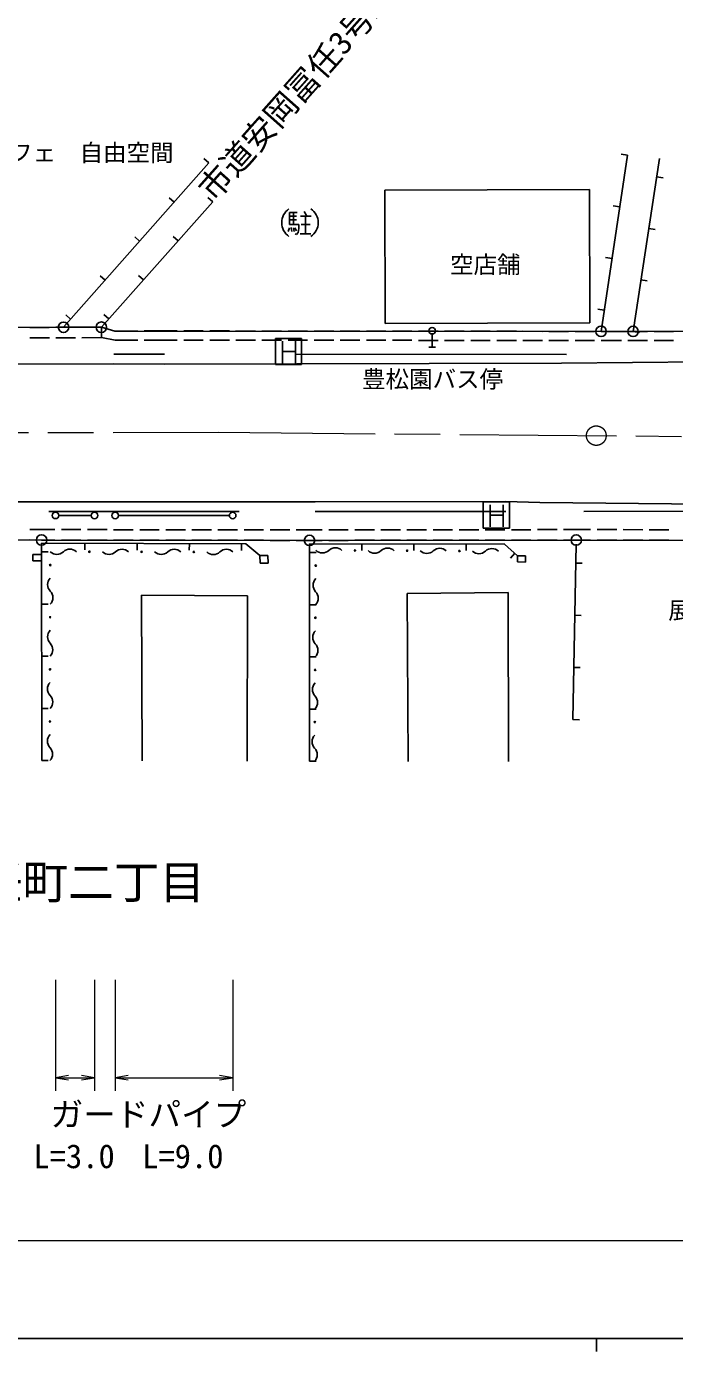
# Model space of a CAD drawing. Units: millimetres, scale not verified. Extents: x 40000 to 680000, y 20000 to 380000.
# Drawn here: x 124311 to 173982, y 204000 to 305617 of the extents above; entities that cross this region are included whole.
import ezdxf
from ezdxf.enums import TextEntityAlignment as Align

# ---------------------------------------------------------------- set-up
doc = ezdxf.new("R2010")
doc.units = ezdxf.units.MM
doc.header["$LTSCALE"] = 1000
doc.linetypes.add('CHAIN', pattern=[18.5, 12, -1.5, 3.5, -1.5])
for name, color, linetype, lineweight in [('M-BGD', 7, 'Continuous', 25), ('M-BMK', 2, 'CHAIN', 13), ('M-BMK-ROW', 30, 'Continuous', 25), ('M-STR-HTXT', 7, 'Continuous', 13), ('M-STR-STRC', 7, 'Continuous', 25), ('M-TTL-BAND', 7, 'Continuous', 25)]:
    doc.layers.add(name, color=color, linetype=linetype, lineweight=lineweight)
doc.layers.add('M-BMK-HTXT', color=7, linetype='Continuous')
doc.styles.add('ＭＳ ゴシック', font='')
doc.styles.get('ＭＳ ゴシック').set_extended_font_data('MS Gothic')

# ---------------------------------------------------------------- blocks, each defined once
blk = doc.blocks.new('open_arrow')
at = {"color": 0, "linetype": 'Continuous', "lineweight": -2}
blk.add_lwpolyline([(7.5, 1.25), (0, 0), (7.5, -1.25)], dxfattribs=at)

msp = doc.modelspace()

# ---------------------------------------------------------------- linework, layer by layer
at = {"layer": 'M-BGD'}
for p, q in [((170379, 295739), (168353, 282233)), ((170379, 295739), (169884, 295813)), ((138280, 295153), (127149, 282548)), ((138280, 295153), (137905, 295484)), ((170803, 282226), (172822, 295499)), ((172607, 294089), (173102, 294014)), ((151769, 293067), (167460, 293103)), ((151792, 282850), (151769, 293067)), ((167460, 293103), (167483, 282885)), ((138594, 292171), (130047, 282555)), ((135632, 292155), (135257, 292486)), ((138594, 292171), (138221, 292503)), ((169785, 291783), (169291, 291857)), ((144475, 290424), (144475, 291362)), ((144475, 291362), (145060, 291362)), ((144475, 291071), (145005, 291071)), ((144475, 290777), (145002, 290777)), ((144772, 291362), (144772, 290424)), ((145303, 291071), (146124, 291071)), ((145303, 291071), (146117, 291071)), ((145594, 291427), (145768, 291132)), ((145707, 291071), (145707, 289719)), ((144478, 290188), (144360, 289898)), ((145183, 290424), (144475, 290424)), ((144595, 290190), (144655, 289898)), ((144771, 290188), (144830, 289900)), ((144889, 290188), (145006, 289953)), ((144892, 289723), (145002, 289661)), ((145002, 289661), (145125, 289829)), ((145125, 289829), (145183, 290120)), ((145183, 290120), (145183, 290424)), ((145299, 289719), (146114, 289719)), ((145361, 290424), (146059, 290424)), ((172006, 290135), (172500, 290059)), ((132984, 289156), (132609, 289487)), ((135937, 289181), (135563, 289514)), ((169192, 287827), (168697, 287902)), ((130337, 286158), (129962, 286489)), ((133280, 286192), (132906, 286524)), ((171404, 286180), (171899, 286105)), ((130622, 283202), (130248, 283534)), ((168598, 283872), (168104, 283946)), ((124560, 282542), (126060, 282545)), ((126560, 282547), (128060, 282550)), ((127689, 283160), (127314, 283491)), ((128560, 282552), (130047, 282555)), ((130049, 281755), (130047, 282555)), ((130047, 282555), (131093, 282259)), ((167483, 282885), (151792, 282850)), ((124561, 281742), (126061, 281745)), ((126561, 281747), (128061, 281750)), ((128561, 281752), (130049, 281755)), ((130049, 281755), (131095, 281559)), ((131093, 282259), (132831, 282264)), ((131095, 281559), (132833, 281564)), ((133331, 282265), (135069, 282270)), ((133333, 281565), (135071, 281570)), ((135071, 282270), (135860, 282269)), ((135071, 281570), (135860, 281569)), ((136360, 282268), (137860, 282266)), ((136360, 281568), (137860, 281566)), ((138360, 282266), (139860, 282264)), ((138360, 281566), (139860, 281564)), ((140360, 282264), (141860, 282262)), ((140360, 281564), (141860, 281562)), ((142360, 282261), (143860, 282260)), ((142360, 281561), (143860, 281560)), ((144360, 282259), (145860, 282258)), ((144360, 281559), (145860, 281558)), ((146360, 282257), (147860, 282255)), ((146360, 281557), (147860, 281555)), ((148360, 282255), (149860, 282253)), ((148360, 281555), (149860, 281553)), ((150360, 282253), (151860, 282251)), ((150360, 281553), (151860, 281551)), ((152360, 282250), (153860, 282249)), ((152360, 281550), (153860, 281549)), ((154360, 282248), (155860, 282246)), ((154360, 281548), (155860, 281546)), ((155403, 281034), (155403, 282034)), ((156360, 282246), (157860, 282244)), ((156360, 281546), (157860, 281544)), ((158360, 282244), (159860, 282242)), ((158360, 281544), (159860, 281542)), ((160360, 282241), (161860, 282240)), ((160360, 281541), (161860, 281540)), ((162360, 282239), (163860, 282238)), ((162360, 281539), (163860, 281538)), ((164360, 282237), (165860, 282235)), ((164360, 281537), (165860, 281535)), ((166360, 282235), (167860, 282233)), ((166360, 281535), (167860, 281533)), ((168360, 282233), (169150, 282232)), ((168360, 281533), (169150, 281532)), ((169150, 282232), (169912, 282232)), ((169150, 281532), (169912, 281532)), ((170412, 282232), (171912, 282233)), ((170412, 281532), (171912, 281533)), ((170803, 282226), (171297, 282150)), ((172412, 282234), (173912, 282234)), ((172412, 281534), (173912, 281534)), ((134879, 280481), (131014, 280485)), ((144937, 280489), (165696, 280468)), ((155153, 281034), (155653, 281034)), ((140614, 268409), (126026, 268422)), ((161049, 268429), (146444, 268413)), ((181594, 268445), (167021, 268432)), ((125469, 267035), (124560, 267038)), ((125467, 266235), (124562, 266238)), ((126486, 267034), (125469, 267035)), ((128486, 267031), (126986, 267033)), ((130486, 267028), (128986, 267030)), ((132486, 267025), (130986, 267027)), ((134486, 267022), (132986, 267024)), ((136486, 267019), (134986, 267021)), ((138486, 267016), (136986, 267018)), ((140486, 267013), (138986, 267015)), ((142486, 267010), (140986, 267012)), ((144486, 267007), (142986, 267009)), ((146003, 267005), (144986, 267007)), ((146977, 267006), (146003, 267005)), ((148977, 267009), (147477, 267007)), ((150977, 267012), (149477, 267010)), ((152977, 267014), (151477, 267012)), ((154977, 267017), (153477, 267015)), ((156977, 267019), (155477, 267018)), ((158977, 267022), (157477, 267020)), ((160977, 267025), (159477, 267023)), ((162977, 267027), (161477, 267025)), ((164977, 267030), (163477, 267028)), ((166450, 267032), (165477, 267031)), ((167551, 267031), (166450, 267032)), ((169551, 267028), (168051, 267030)), ((171551, 267026), (170051, 267028)), ((173551, 267023), (172051, 267025)), ((125462, 265316), (125962, 265316)), ((126485, 266234), (125467, 266235)), ((128485, 266231), (126985, 266233)), ((128793, 265974), (128792, 265474)), ((130485, 266228), (128985, 266230)), ((132485, 266225), (130985, 266227)), ((132793, 265961), (132792, 265461)), ((134485, 266222), (132985, 266224)), ((136485, 266219), (134985, 266221)), ((136793, 265949), (136792, 265449)), ((138485, 266216), (136985, 266218)), ((140485, 266213), (138985, 266215)), ((140793, 265936), (140792, 265436)), ((142485, 266210), (140985, 266212)), ((144485, 266207), (142985, 266209)), ((146003, 266205), (144985, 266207)), ((146977, 266206), (146003, 266205)), ((146007, 265939), (146006, 265439)), ((146014, 249273), (146007, 265939)), ((146007, 265273), (146507, 265273)), ((148977, 266209), (147477, 266207)), ((150977, 266212), (149477, 266210)), ((150007, 265935), (150006, 265435)), ((152977, 266214), (151477, 266212)), ((154977, 266217), (153477, 266215)), ((154007, 265931), (154006, 265431)), ((156977, 266219), (155477, 266218)), ((158977, 266222), (157477, 266220)), ((158007, 265927), (158006, 265427)), ((160977, 266225), (159477, 266223)), ((161740, 265225), (161407, 264852)), ((162977, 266227), (161477, 266225)), ((164977, 266230), (163477, 266228)), ((166450, 266232), (165477, 266231)), ((166191, 252465), (166436, 265922)), ((167551, 266231), (166450, 266232)), ((169551, 266228), (168051, 266230)), ((171551, 266226), (170051, 266228)), ((173551, 266223), (172051, 266225)), ((124804, 265124), (125462, 265125)), ((124805, 264633), (124804, 265124)), ((125462, 264634), (124805, 264633)), ((125462, 265125), (125462, 264634)), ((142204, 265042), (142818, 265056)), ((142217, 264456), (142204, 265042)), ((142831, 264469), (142217, 264456)), ((142818, 265056), (142831, 264469)), ((161941, 264567), (161956, 265032)), ((162559, 264547), (161941, 264567)), ((161956, 265032), (162573, 265013)), ((162573, 265013), (162559, 264547)), ((166410, 264463), (166910, 264454)), ((161230, 262218), (153497, 262139)), ((161263, 249241), (161230, 262218)), ((125465, 261316), (125965, 261316)), ((133137, 262010), (133185, 249300)), ((141258, 261955), (133137, 262010)), ((141221, 249283), (141258, 261955)), ((146009, 261273), (146509, 261273)), ((153497, 262139), (153576, 249257)), ((166337, 260464), (166837, 260454)), ((125469, 257316), (125969, 257316)), ((146010, 257273), (146510, 257273)), ((166264, 256464), (166764, 256455)), ((125472, 253316), (125972, 253316)), ((146012, 253273), (146512, 253273)), ((166191, 252465), (166691, 252456)), ((125475, 249316), (125975, 249316)), ((146014, 249273), (146514, 249273))]:
    msp.add_line(p, q, dxfattribs=at)
for points in [[(125475, 249316), (125461, 265984), (141111, 265935), (142204, 265042)], [(146007, 265939), (160957, 265925), (161956, 265032)]]:
    msp.add_lwpolyline(points, dxfattribs=at)
for centre, radius in [((155403, 282284), 250), ((129135, 265332), 50), ((133135, 265328), 50), ((137135, 265323), 50), ((149492, 265429), 50), ((153492, 265411), 50), ((157492, 265392), 50), ((126133, 264315), 50), ((146484, 264272), 50), ((126127, 260315), 50), ((146460, 260272), 50), ((126121, 256315), 50), ((146435, 256272), 50), ((126114, 252315), 50), ((146410, 252272), 50)]:
    msp.add_circle(centre, radius, dxfattribs=at)
for centre, radius, start, end in [((145135, 290571), 1264, 123.85503, 236.14497), ((145406, 290571), 1264, 303.85503, 56.14497), ((126635, 265860), 725, 226.33276, 313.5384), ((127634, 264809), 725, 46.33276, 133.5384), ((130635, 265855), 725, 226.33276, 313.5384), ((131634, 264804), 725, 46.33276, 133.5384), ((134635, 265851), 725, 226.33276, 313.5384), ((135634, 264800), 725, 46.33276, 133.5384), ((138635, 265846), 725, 226.33276, 313.5384), ((139634, 264795), 725, 46.33276, 133.5384), ((146994, 265966), 725, 226.13379, 313.33943), ((147989, 264911), 725, 46.13379, 133.33943), ((150994, 265947), 725, 226.13379, 313.33943), ((151989, 264893), 725, 46.13379, 133.33943), ((154994, 265929), 725, 226.13379, 313.33943), ((155989, 264874), 725, 46.13379, 133.33943), ((158994, 265910), 725, 226.13379, 313.33943), ((159989, 264856), 725, 46.13379, 133.33943), ((126656, 262814), 725, 136.30658, 223.51221), ((147000, 262768), 725, 136.0435, 223.24914), ((125604, 261815), 725, 316.30658, 43.51221), ((145944, 261775), 725, 316.0435, 43.24914), ((126649, 258814), 725, 136.30658, 223.51221), ((146976, 258768), 725, 136.0435, 223.24914), ((125598, 257815), 725, 316.30658, 43.51221), ((145919, 257775), 725, 316.0435, 43.24914), ((126643, 254814), 725, 136.30658, 223.51221), ((146951, 254769), 725, 136.0435, 223.24914), ((125592, 253815), 725, 316.30658, 43.51221), ((145895, 253775), 725, 316.0435, 43.24914), ((126637, 250814), 725, 136.30658, 223.51221), ((146926, 250769), 725, 136.0435, 223.24914), ((125585, 249815), 725, 316.30658, 43.51221), ((145870, 249775), 725, 316.0435, 43.24914)]:
    msp.add_arc(centre, radius, start, end, dxfattribs=at)
at = {"layer": 'M-BMK'}
for p, q in [((75451, 274448), (139030, 274494)), ((139030, 274494), (207659, 273891))]:
    msp.add_line(p, q, dxfattribs=at)
msp.add_circle((167987, 274239), 750, dxfattribs=at)
at = {"layer": 'M-BMK-ROW'}
for points in [[(67997, 282486), (69039, 282488), (106572, 282496), (127149, 282548), (130047, 282555), (131093, 282259), (168353, 282233), (170804, 282233), (189342, 282242), (207770, 282256)], [(305448, 266281), (301705, 266278), (297426, 266274), (275136, 266257), (243440, 266257), (192028, 266220), (185152, 266209), (166450, 266232), (146003, 266205), (125467, 266235), (107425, 266291), (99127, 266201), (79577, 266220), (67979, 266227)]]:
    msp.add_lwpolyline(points, dxfattribs=at)
for centre in [(127149, 282548), (130047, 282555), (168353, 282237), (170804, 282233), (125467, 266235), (146003, 266205), (166450, 266232)]:
    msp.add_circle(centre, 400, dxfattribs=at)
at = {"layer": 'M-STR-HTXT'}
for p, q in [((126526, 232500), (126526, 224000)), ((129526, 232500), (129526, 224000)), ((131114, 232500), (131114, 224000)), ((140114, 232500), (140114, 224000)), ((126526, 225000), (129526, 225000)), ((131114, 225000), (140114, 225000)), ((67979, 212500), (297426, 212500))]:
    msp.add_line(p, q, dxfattribs=at)
at = {"layer": 'M-STR-STRC'}
for p, q in [((145402, 281690), (143402, 281690)), ((143402, 281690), (143402, 279690)), ((144933, 281486), (144933, 279781)), ((145402, 279690), (145402, 281690)), ((143942, 279775), (143942, 281475)), ((143942, 280690), (144933, 280690)), ((131013, 279735), (116076, 279716)), ((134879, 279731), (131013, 279735)), ((165325, 279809), (134879, 279731)), ((143402, 279690), (145402, 279690)), ((176197, 279907), (165325, 279809)), ((119882, 269140), (126027, 269172)), ((140614, 269159), (126027, 269172)), ((140614, 269159), (146443, 269163)), ((161048, 269179), (146443, 269163)), ((161324, 269150), (159324, 269150)), ((159324, 269150), (159324, 267150)), ((159864, 267235), (159864, 268934)), ((160856, 268945), (160856, 267240)), ((161048, 269179), (163649, 269117)), ((161324, 267150), (161324, 269150)), ((163649, 269117), (192388, 268804)), ((126776, 268122), (129276, 268119)), ((139864, 268110), (131364, 268118)), ((159864, 268150), (160856, 268150)), ((159324, 267150), (161324, 267150))]:
    msp.add_line(p, q, dxfattribs=at)
for centre in [(126526, 268122), (129526, 268119), (131114, 268118), (140114, 268110)]:
    msp.add_circle(centre, 250, dxfattribs=at)
at = {"layer": 'M-TTL-BAND'}
for p, q in [((40000, 205000), (579000, 205000)), ((168000, 205000), (168000, 204000))]:
    msp.add_line(p, q, dxfattribs=at)

# ---------------------------------------------------------------- block references
at = {"layer": 'M-STR-HTXT', "xscale": 133, "yscale": 133}
for p in [(126526, 225000), (131114, 225000)]:
    msp.add_blockref('open_arrow', p, dxfattribs=at)
at = {"layer": 'M-STR-HTXT', "xscale": 133, "yscale": 133, "rotation": 180}
for p in [(129526, 225000), (140114, 225000)]:
    msp.add_blockref('open_arrow', p, dxfattribs=at)

# ---------------------------------------------------------------- texts
at = {"layer": 'M-BGD', "style": 'ＭＳ ゴシック'}
for s, p in [('インターネットカフェ\u3000自由空間', (122080, 295941)), ('空店舗', (159481, 287356)), ('豊松園バス停', (155438, 278571)), ('展示場', (176202, 260840))]:
    msp.add_text(s, height=1320, dxfattribs=at).set_placement(p, align=Align.MIDDLE_CENTER)
at = {"layer": 'M-BMK-HTXT', "style": 'ＭＳ ゴシック'}
msp.add_text('市道安岡冨任3号線', height=1833, rotation=48.368, dxfattribs=at).set_placement((145046, 300652), align=Align.MIDDLE_CENTER)
msp.add_text('富任町二丁目', height=2566, dxfattribs=at).set_placement((127500, 240000), align=Align.MIDDLE_CENTER)
at = {"layer": 'M-STR-HTXT', "style": 'ＭＳ ゴシック'}
msp.add_text('ガードパイプ', height=1833, dxfattribs=at).set_placement((133657, 222190), align=Align.MIDDLE_CENTER)
for s, p in [('L=3.0', (127957, 217510)), ('L=9.0', (136295, 217510))]:
    msp.add_text(s, height=1833, dxfattribs=at).set_placement(p, align=Align.BOTTOM_CENTER)

doc.saveas('drawing.dxf')
